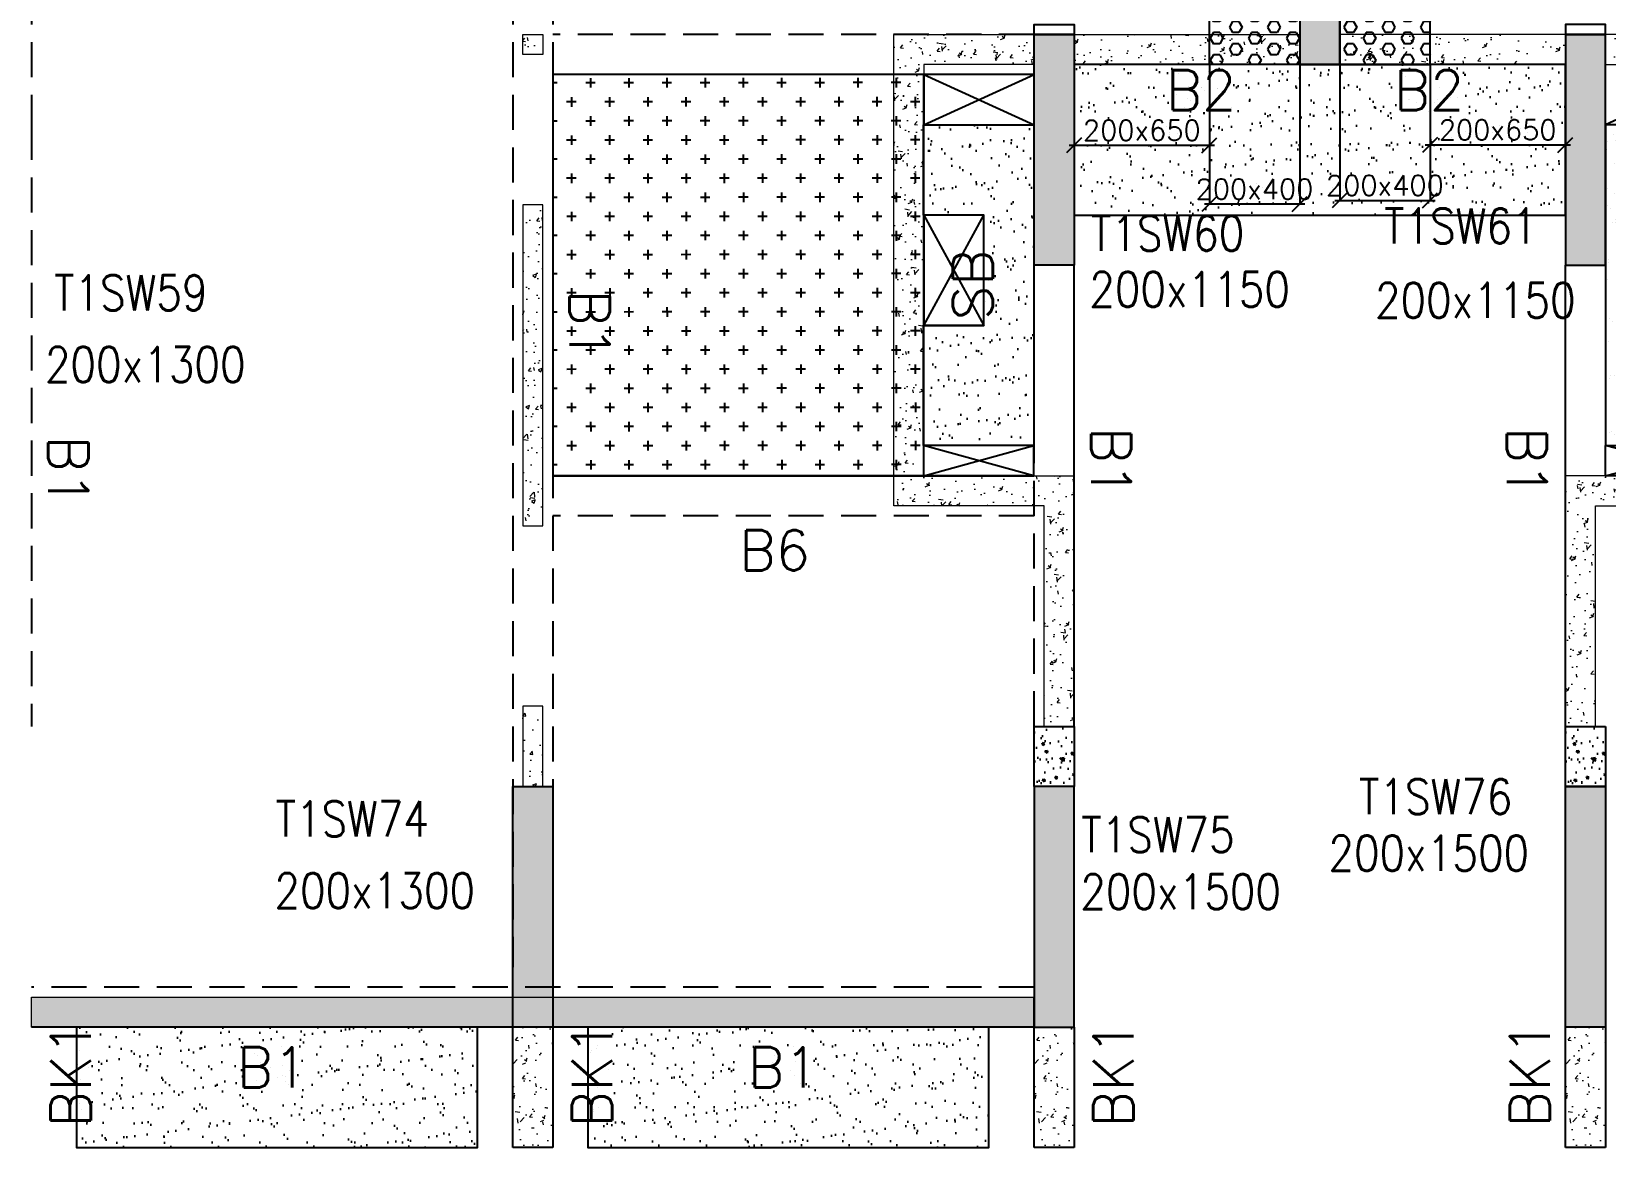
# Model space of a CAD drawing. Header units: millimetres. Extents: x 1078357 to 2594950, y -4969473 to -4636555.
# Drawn here: x 1387176 to 1395026, y -4673310 to -4667744 of the extents above; entities that cross this region are included whole.
import ezdxf

# ---------------------------------------------------------------- set-up
doc = ezdxf.new("R2010")
doc.units = ezdxf.units.MM
doc.header["$PDMODE"] = 35
for name, pattern in [('CENTER', [2, 1.25, -0.25, 0.25, -0.25]), ('CONTINOUS', [0]), ('HIDDEN', [0.375, 0.25, -0.125]), ('New Retail block$0$CONTINOUS', [0])]:
    doc.linetypes.add(name, pattern=pattern)
doc.layers.get('0').update_dxf_attribs({"lineweight": 0})
doc.layers.get('Defpoints').update_dxf_attribs({"lineweight": 0})
for name, color, linetype, lineweight in [('A-_ANOTDIMA_D-', 6, 'Continuous', 13), ('COL. NO.', 30, 'Continuous', 25), ('COL. SIZE', 7, 'Continuous', 25), ('DIM', 9, 'Continuous', 25), ('HATCH', 8, 'Continuous', 30), ('RCC UPSTAND', 43, 'Continuous', 30), ('S-NON STR RCC WALL', 8, 'Continuous', 0)]:
    doc.layers.add(name, color=color, linetype=linetype, lineweight=lineweight)
for name, color, linetype in [('B-200x325', 201, 'HIDDEN'), ('B-200x650', 241, 'HIDDEN'), ('B-300xSLAB THK.', 151, 'Continuous'), ('BK1-200x650', 241, 'HIDDEN'), ('DC BEAM NO.', 7, 'Continuous'), ('DROP SLAB', 8, 'Continuous'), ('NON STR. RCC WALL', 6, 'Continuous'), ('S-COLUMN_SHEAR WALL', 1, 'Continuous'), ('S-PROJECTION', 54, 'New Retail block$0$CONTINOUS'), ('SLAB FOLD', 8, 'Continuous')]:
    doc.layers.add(name, color=color, linetype=linetype)
doc.styles.add('Roman', font='romans')
doc.styles.add('ROMANS', font='romans.shx', dxfattribs={"width": 0.85})
doc.dimstyles.new('HARESH', dxfattribs={"dimtxt": 150, "dimasz": 75, "dimexe": 0, "dimexo": 0, "dimgap": 25, "dimtad": 1, "dimdec": 0, "dimdsep": 46, "dimtxsty": 'Roman', "dimblk": 'OBLIQUE', "dimcen": 225, "dimdle": 25, "dimclrd": 2, "dimclre": 2, "dimclrt": 7, "dimadec": 8, "dimazin": 1, "dimtfac": 1, "dimtdec": 0, "dimtmove": 0, "dimatfit": 0, "dimfxl": 1, "dimlwd": -1, "dimlwe": -1, "dimarcsym": 0})
pattern_1 = [(50, (-4983719.23, 23434810.46), (182.184669, -15.9390855), [19.05, -209.55]), (355, (-4983719.23, 23434810.46), (-35.2434214, 191.0568452), [15.24, -167.6405842]), (100.4514447, (-4983704.05, 23434809.13), (146.9412471, 175.1177519), [16.1900088, -178.0902446]), (46.1842, (-4983719.23, 23434861.26), (271.0790409, -42.042328), [28.575, -314.325]), (96.6355576, (-4983696.64, 23434857.75), (237.404134, 247.4261246), [24.2850231, -267.1356082]), (351.1841512, (-4983719.23, 23434861.26), (237.404134, 247.4261246), [22.859967, -251.459732]), (21, (-4983693.83, 23434848.56), (151.6143913, -102.2651982), [19.05, -209.55]), (326, (-4983693.83, 23434848.56), (61.8020283, 184.1879661), [15.24, -167.64]), (71.451445, (-4983681.2, 23434840.03), (213.4164193, 81.9227689), [16.1900088, -178.0899376]), (37.5, (-4983719.23, 23434810.456), (3.08860325, 84.55503887), [0, -165.608, 0, -170.18, 0, -168.275]), (7.5, (-4983719.23, 23434810.46), (66.8196625, 100.18057482), [0, -97.028, 0, -161.798, 0, -64.135]), (327.5, (-4983775.87, 23434810.456), (135.59059517, -5.728744), [0, -63.5, 0, -198.12, 0, -262.89]), (317.5, (-4983801.27, 23434810.46), (148.1291814, 25.42649103), [0, -82.55, 0, -131.572, 0, -186.69])]
pattern_2 = [(180, (261151.654, 209214.5), (-7e-15, -54.99261315), [31.75, -63.5]), (300, (261151.654, 209214.5), (47.625, 27.4963066), [31.75, -63.5]), (240, (261119.904, 209214.5), (47.625, -27.4963066), [31.75, -63.5])]

# ---------------------------------------------------------------- blocks, each defined once
blk = doc.blocks.new('_Oblique')
at = {"color": 0, "linetype": 'ByBlock', "lineweight": -2}
blk.add_line((-0.5, -0.5), (0.5, 0.5), dxfattribs=at)
blk = doc.blocks.new('*D1300')
at = {"layer": 'Defpoints', "color": 0, "ltscale": 700, "transparency": 16777216}
for p in [(1393050.9, -4667910.2, 0), (1393501, -4667910.2, 0), (1393050.9, -4668605.2)]:
    blk.add_point(p, dxfattribs=at)
at = {"layer": 'DIM', "color": 2, "ltscale": 700, "transparency": 16777216}
for p, q in [((1393050.9, -4667910.2), (1393050.9, -4668605.2)), ((1393501, -4667910.2), (1393501, -4668605.2)), ((1393526, -4668605.2), (1393025.9, -4668605.2))]:
    blk.add_line(p, q, dxfattribs=at)
at = {"layer": 'DIM', "color": 2, "ltscale": 700, "transparency": 16777216, "xscale": 75, "yscale": 75, "zscale": 75, "rotation": 180}
blk.add_blockref('_Oblique', (1393050.9, -4668605.2), dxfattribs=at)
at = {"layer": 'DIM', "color": 2, "ltscale": 700, "transparency": 16777216, "xscale": 75, "yscale": 75, "zscale": 75}
blk.add_blockref('_Oblique', (1393501, -4668605.2), dxfattribs=at)
at = {"layer": 'DIM', "color": 7, "ltscale": 700, "transparency": 16777216, "insert": (1393275.9, -4668530.2), "char_height": 150, "attachment_point": 5, "style": 'Roman'}
blk.add_mtext('{\\H0.666667x;200x400}', dxfattribs=at)
blk = doc.blocks.new('*D1301')
at = {"layer": 'Defpoints', "color": 0, "ltscale": 700, "transparency": 16777216}
for p in [(1392376.2, -4667910.2, 0), (1393050.9, -4667910.2, 0), (1392376.2, -4668312.3)]:
    blk.add_point(p, dxfattribs=at)
at = {"layer": 'DIM', "color": 2, "ltscale": 700, "transparency": 16777216}
for p, q in [((1392376.2, -4667910.2), (1392376.2, -4668312.3)), ((1393050.9, -4667910.2), (1393050.9, -4668312.3)), ((1393075.9, -4668312.3), (1392351.2, -4668312.3))]:
    blk.add_line(p, q, dxfattribs=at)
at = {"layer": 'DIM', "color": 2, "ltscale": 700, "transparency": 16777216, "xscale": 75, "yscale": 75, "zscale": 75, "rotation": 180}
blk.add_blockref('_Oblique', (1392376.2, -4668312.3), dxfattribs=at)
at = {"layer": 'DIM', "color": 2, "ltscale": 700, "transparency": 16777216, "xscale": 75, "yscale": 75, "zscale": 75}
blk.add_blockref('_Oblique', (1393050.9, -4668312.3), dxfattribs=at)
at = {"layer": 'DIM', "color": 7, "ltscale": 700, "transparency": 16777216, "insert": (1392713.6, -4668237.3), "char_height": 150, "attachment_point": 5, "style": 'Roman'}
blk.add_mtext('{\\H0.666667x;200x650}', dxfattribs=at)
blk = doc.blocks.new('*D1302')
at = {"layer": 'Defpoints', "color": 0, "ltscale": 700, "transparency": 16777216}
for p in [(1393701, -4667910.2, 0), (1394151.2, -4667910.2, 0), (1394151.2, -4668587)]:
    blk.add_point(p, dxfattribs=at)
at = {"layer": 'DIM', "color": 2, "ltscale": 700, "transparency": 16777216}
for p, q in [((1393701, -4667910.2), (1393701, -4668587)), ((1394151.2, -4667910.2), (1394151.2, -4668587)), ((1393676, -4668587), (1394176.2, -4668587))]:
    blk.add_line(p, q, dxfattribs=at)
at = {"layer": 'DIM', "color": 2, "ltscale": 700, "transparency": 16777216, "xscale": 75, "yscale": 75, "zscale": 75, "rotation": 180}
blk.add_blockref('_Oblique', (1393701, -4668587), dxfattribs=at)
at = {"layer": 'DIM', "color": 2, "ltscale": 700, "transparency": 16777216, "xscale": 75, "yscale": 75, "zscale": 75}
blk.add_blockref('_Oblique', (1394151.2, -4668587), dxfattribs=at)
at = {"layer": 'DIM', "color": 7, "ltscale": 700, "transparency": 16777216, "insert": (1393926.1, -4668512), "char_height": 150, "attachment_point": 5, "style": 'Roman'}
blk.add_mtext('{\\H0.666667x;200x400}', dxfattribs=at)
blk = doc.blocks.new('*D1303')
at = {"layer": 'Defpoints', "color": 0, "ltscale": 700, "transparency": 16777216}
for p in [(1394151.2, -4667910.2, 0), (1394826, -4667910.2, 0), (1394826, -4668310.3)]:
    blk.add_point(p, dxfattribs=at)
at = {"layer": 'DIM', "color": 2, "ltscale": 700, "transparency": 16777216}
for p, q in [((1394151.2, -4667910.2), (1394151.2, -4668310.3)), ((1394826, -4667910.2), (1394826, -4668310.3)), ((1394126.2, -4668310.3), (1394851, -4668310.3))]:
    blk.add_line(p, q, dxfattribs=at)
at = {"layer": 'DIM', "color": 2, "ltscale": 700, "transparency": 16777216, "xscale": 75, "yscale": 75, "zscale": 75, "rotation": 180}
blk.add_blockref('_Oblique', (1394151.2, -4668310.3), dxfattribs=at)
at = {"layer": 'DIM', "color": 2, "ltscale": 700, "transparency": 16777216, "xscale": 75, "yscale": 75, "zscale": 75}
blk.add_blockref('_Oblique', (1394826, -4668310.3), dxfattribs=at)
at = {"layer": 'DIM', "color": 7, "ltscale": 700, "transparency": 16777216, "insert": (1394488.6, -4668235.3), "char_height": 150, "attachment_point": 5, "style": 'Roman'}
blk.add_mtext('{\\H0.666667x;200x650}', dxfattribs=at)
blk = doc.blocks.new('G$CD63B60BD')
at = {"layer": 'COL. NO.', "linetype": 'Continuous', "style": 'ROMANS', "width": 0.85}
for s, p in [('T1SW61', (38245.8, 3908.3, -320.4)), ('T1SW60', (36783.6, 3870.6, -320.4)), ('T1SW59', (31613, 3574.7, -320.4)), ('T1SW76', (38120.4, 1062.3, -320.4)), ('T1SW74', (32717.2, 951.6, -320.4)), ('T1SW75', (36735.3, 872.8, -320.4))]:
    blk.add_text(s, height=175, dxfattribs=at).set_placement(p)
at = {"layer": 'COL. SIZE', "linetype": 'Continuous', "style": 'ROMANS', "width": 0.85}
for s, p in [('200x1150', (36775.6, 3591.4, -320.4)), ('200x1150', (38200.2, 3537.4, -320.4)), ('200x1300', (31567.2, 3216.9, -320.4)), ('200x1500', (37968.1, 780.4, -320.4)), ('200x1300', (32711.8, 593.8, -320.4)), ('200x1500', (36730.7, 588, -320.4))]:
    blk.add_text(s, height=175, dxfattribs=at).set_placement(p)

msp = doc.modelspace()

# ---------------------------------------------------------------- hatches: boundary and pattern name
at = {"layer": 'DROP SLAB'}
h = msp.add_hatch(dxfattribs=at)
h.set_pattern_fill('CROSS', color=8, scale=15, angle=0.03079)
h.set_pattern_definition([(180.03079016, (-8492088.82, 37485011.84), (-95.19879988, -95.30117261), [47.625, -142.875]), (270.03079016, (-8492112.64, 37485035.64), (95.30117261, -95.19879988), [47.625, -142.875])])
h.paths.add_polyline_path([(1391626.1, -4667959.7), (1389776.2, -4667959.7), (1389776.2, -4669959.5), (1391626.1, -4669959.5)])
at = {"layer": 'HATCH'}
h = msp.add_hatch(dxfattribs=at)
h.set_pattern_fill('AR-SAND', color=8, scale=3, angle=179.97015)
h.set_pattern_definition([(37.47015413, (-3692056.5, 18698798.9), (-4.72361136, 146.8264517), [0, -115.824, 0, -129.54, 0, -123.825]), (7.4701541, (-3692056.5, 18698798.9), (134.9689868, 214.9772528), [0, -62.484, 0, -104.394, 0, -40.005]), (327.4701541, (-3692150.23, 18698798.95), (237.2979035, 0.3075449), [0, -38.1, 0, -137.16, 0, -179.07]), (317.4701541, (-3692150.23, 18698798.95), (229.1017424, 66.759465), [0, -19.05, 0, -89.916, 0, -102.87])])
h.paths.add_polyline_path([(1394826.4, -4667909.7), (1392376.5, -4667909.7), (1392376.5, -4668509.7), (1394826.5, -4668509.7)])
h = msp.add_hatch(dxfattribs=at)
h.set_pattern_fill('AR-SAND', color=8, scale=3, angle=179.97015)
h.set_pattern_definition([(37.47015413, (-3692056.45, 18698798.9), (-4.72361136, 146.8264517), [0, -115.824, 0, -129.54, 0, -123.825]), (7.4701541, (-3692056.45, 18698798.9), (134.9689868, 214.9772528), [0, -62.484, 0, -104.394, 0, -40.005]), (327.4701541, (-3692150.18, 18698798.95), (237.2979035, 0.3075449), [0, -38.1, 0, -137.16, 0, -179.07]), (317.4701541, (-3692150.18, 18698798.95), (229.1017424, 66.759465), [0, -19.05, 0, -89.916, 0, -102.87])])
h.paths.add_polyline_path([(1394826.5, -4667909.7), (1392376.5, -4667909.7), (1392376.5, -4668659.6), (1394826.5, -4668659.6)])
h = msp.add_hatch(dxfattribs=at)
h.set_pattern_fill('AR-SAND', color=8, scale=3, angle=359.97015)
h.set_pattern_definition([(37.47015413, (-4813217.64, 23606765.84), (-4.72361136, 146.8264517), [0, -115.824, 0, -129.54, 0, -123.825]), (7.4701541, (-4813217.64, 23606765.84), (134.9689868, 214.9772528), [0, -62.484, 0, -104.394, 0, -40.005]), (327.47015413, (-4813311.37, 23606765.89), (237.29790347, 0.3075449), [0, -38.1, 0, -137.16, 0, -179.07]), (317.4701541, (-4813311.37, 23606765.89), (229.1017424, 66.759465), [0, -19.05, 0, -89.916, 0, -102.87])])
h.paths.add_polyline_path([(1392175.5, -4669809.8), (1391625.5, -4669809.8), (1391625.5, -4669209.7), (1391925.4, -4669209.7), (1391925.4, -4668659.8), (1391625.5, -4668659.8), (1391625.5, -4668209.8), (1392175.4, -4668209.8)])
h = msp.add_hatch(dxfattribs=at)
h.set_pattern_fill('AR-SAND', color=8, scale=3, angle=180.02985)
h.set_pattern_definition([(37.47015413, (-4813216.87, 23606765.77), (-4.72361136, 146.8264517), [0, -115.824, 0, -129.54, 0, -123.825]), (7.4701541, (-4813216.87, 23606765.77), (134.9689868, 214.9772528), [0, -62.484, 0, -104.394, 0, -40.005]), (327.47015413, (-4813310.6, 23606765.82), (237.29790347, 0.3075449), [0, -38.1, 0, -137.16, 0, -179.07]), (317.4701541, (-4813310.6, 23606765.82), (229.1017424, 66.759465), [0, -19.05, 0, -89.916, 0, -102.87])])
h.paths.add_polyline_path([(1395026.2, -4669809.7), (1395576.2, -4669809.7), (1395576.2, -4669209.6), (1395276.2, -4669209.6), (1395276.2, -4668659.7), (1395576.2, -4668659.7), (1395576.2, -4668209.7), (1395026.2, -4668209.7)])
h = msp.add_hatch(dxfattribs=at)
h.set_pattern_fill('AR-SAND', color=8, scale=3, angle=179.97015)
h.set_pattern_definition([(37.47015413, (-3690731.5, 18698798.92), (-4.72361136, 146.8264517), [0, -115.824, 0, -129.54, 0, -123.825]), (7.4701541, (-3690731.5, 18698798.92), (134.9689868, 214.9772528), [0, -62.484, 0, -104.394, 0, -40.005]), (327.4701541, (-3690825.23, 18698798.96), (237.2979035, 0.3075449), [0, -38.1, 0, -137.16, 0, -179.07]), (317.4701541, (-3690825.23, 18698798.96), (229.1017424, 66.759465), [0, -19.05, 0, -89.916, 0, -102.87])])
h.paths.add_polyline_path([(1389401.5, -4672709.7), (1387401.5, -4672709.7), (1387401.5, -4673309.7), (1389401.5, -4673309.7)])
h = msp.add_hatch(dxfattribs=at)
h.set_pattern_fill('AR-SAND', color=8, scale=3, angle=179.97015)
h.set_pattern_definition([(37.47015413, (-3693281.5, 18698798.92), (-4.72361136, 146.8264517), [0, -115.824, 0, -129.54, 0, -123.825]), (7.4701541, (-3693281.5, 18698798.92), (134.9689868, 214.9772528), [0, -62.484, 0, -104.394, 0, -40.005]), (327.4701541, (-3693375.23, 18698798.96), (237.2979035, 0.3075449), [0, -38.1, 0, -137.16, 0, -179.07]), (317.4701541, (-3693375.23, 18698798.96), (229.1017424, 66.759465), [0, -19.05, 0, -89.916, 0, -102.87])])
h.paths.add_polyline_path([(1391951.5, -4672709.7), (1389951.5, -4672709.7), (1389951.5, -4673309.7), (1391951.5, -4673309.7)])
at = {"layer": 'RCC UPSTAND'}
h = msp.add_hatch(dxfattribs=at)
h.set_pattern_fill('AR-CONC', color=8, scale=20, angle=90)
h.set_pattern_definition([(140, (-1815823.86, -7209954.18), (12.550427, 143.4520365), [15, -165]), (85, (-1815823.86, -7209954.18), (-150.438427, -27.7502667), [12, -132]), (190.4514445, (-1815822.82, -7209942.22), (-137.887998, 115.7017693), [12.7480384, -140.2284224]), (136.1842, (-1815863.86, -7209954.18), (33.103856, 213.448266), [22.5, -247.5]), (186.6356355, (-1815861.1, -7209936.4), (-194.82372, 186.932389), [19.122068, -210.342752]), (81.184164, (-1815863.86, -7209954.18), (-194.82372, 186.932389), [18, -198]), (111, (-1815853.86, -7209934.18), (80.523778, 119.3814104), [15, -165]), (56, (-1815853.86, -7209934.18), (-145.030009, 48.6630664), [12, -132]), (161.4514447, (-1815847.15, -7209924.23), (-64.5062306, 168.0444753), [12.748038, -140.2284224]), (127.5, (-1815823.863, -7209954.18), (-66.57877077, 2.43197106), [0, -130.4, 0, -134, 0, -132.5]), (97.5, (-1815823.86, -7209954.18), (-78.8823424, 52.6139075), [0, -76.4, 0, -127.4, 0, -50.5]), (57.5, (-1815823.863, -7209998.78), (4.51097435, 106.7644872), [0, -50, 0, -156, 0, -207]), (47.5, (-1815823.86, -7210018.78), (-20.0209965, 116.6372339), [0, -65, 0, -103.6, 0, -147])])
h.paths.add_polyline_path([(1392376.2, -4671209.7), (1392376.2, -4671509.7), (1392176.2, -4671509.7), (1392176.2, -4671209.7)])
h = msp.add_hatch(dxfattribs=at)
h.set_pattern_fill('AR-CONC', color=8, scale=20, angle=90)
h.set_pattern_definition([(140, (-1813173.86, -7209954.18), (12.550427, 143.4520365), [15, -165]), (85, (-1813173.86, -7209954.18), (-150.438427, -27.7502667), [12, -132]), (190.4514445, (-1813172.82, -7209942.22), (-137.887998, 115.7017693), [12.7480384, -140.2284224]), (136.1842, (-1813213.86, -7209954.18), (33.103856, 213.448266), [22.5, -247.5]), (186.6356355, (-1813211.1, -7209936.4), (-194.82372, 186.932389), [19.122068, -210.342752]), (81.184164, (-1813213.86, -7209954.18), (-194.82372, 186.932389), [18, -198]), (111, (-1813203.86, -7209934.18), (80.523778, 119.3814104), [15, -165]), (56, (-1813203.86, -7209934.18), (-145.030009, 48.6630664), [12, -132]), (161.4514447, (-1813197.15, -7209924.23), (-64.5062306, 168.0444753), [12.748038, -140.2284224]), (127.5, (-1813173.863, -7209954.18), (-66.57877077, 2.43197106), [0, -130.4, 0, -134, 0, -132.5]), (97.5, (-1813173.86, -7209954.18), (-78.8823424, 52.6139075), [0, -76.4, 0, -127.4, 0, -50.5]), (57.5, (-1813173.863, -7209998.78), (4.51097435, 106.7644872), [0, -50, 0, -156, 0, -207]), (47.5, (-1813173.86, -7210018.78), (-20.0209965, 116.6372339), [0, -65, 0, -103.6, 0, -147])])
h.paths.add_polyline_path([(1395026.2, -4671209.7), (1395026.2, -4671509.7), (1394826.2, -4671509.7), (1394826.2, -4671209.7)])
at = {"layer": 'S-COLUMN_SHEAR WALL', "lineweight": 25}
h = msp.add_hatch(color=1, dxfattribs=at)
h.dxf.hatch_style = 1
h.paths.add_polyline_path([(1393501.3, -4667909.7), (1393701.3, -4667909.7), (1393701.3, -4665759.7), (1393501.3, -4665759.7)])
at = {"layer": 'S-COLUMN_SHEAR WALL', "lineweight": 25, "extrusion": (-1.00316e-06, -1.91639e-11, 1)}
h = msp.add_hatch(color=1, dxfattribs=at)
h.dxf.hatch_style = 1
h.paths.add_polyline_path([(1392176.3, -4667759.7), (1392376.3, -4667759.7), (1392376.3, -4668909.7), (1392176.3, -4668909.7)])
at = {"layer": 'S-COLUMN_SHEAR WALL', "lineweight": 25}
h = msp.add_hatch(color=1, dxfattribs=at)
h.dxf.hatch_style = 1
h.paths.add_polyline_path([(1395026.3, -4667759.7), (1394826.3, -4667759.7), (1394826.3, -4668909.7), (1395026.3, -4668909.7)])
h = msp.add_hatch(color=1, dxfattribs=at)
h.dxf.hatch_style = 1
h.paths.add_polyline_path([(1389776.2, -4671509.7), (1389776.2, -4672709.7), (1389576.2, -4672709.7), (1389576.2, -4671509.7)])
at = {"layer": 'S-COLUMN_SHEAR WALL', "lineweight": 25, "extrusion": (-1.00316e-06, -1.91639e-11, 1)}
h = msp.add_hatch(color=1, dxfattribs=at)
h.dxf.hatch_style = 1
h.paths.add_polyline_path([(1392176.2, -4672709.7), (1392376.2, -4672709.7), (1392376.2, -4671509.7), (1392176.2, -4671509.7)])
at = {"layer": 'S-COLUMN_SHEAR WALL', "lineweight": 25}
h = msp.add_hatch(color=1, dxfattribs=at)
h.dxf.hatch_style = 1
h.paths.add_polyline_path([(1395026.2, -4671509.7), (1395026.2, -4672709.7), (1394826.2, -4672709.7), (1394826.2, -4671509.7)])
at = {"layer": 'S-NON STR RCC WALL'}
h = msp.add_hatch(dxfattribs=at)
h.set_pattern_fill('AR-CONC', color=256, angle=180)
h.set_pattern_definition([(50, (2486901, -9254853.38), (182.184669, -15.9390855), [19.05, -209.55]), (355, (2486901, -9254853.38), (-35.2434214, 191.056845), [15.24, -167.640584]), (100.4514447, (2486916.19, -9254854.7), (146.941247, 175.117752), [16.190009, -178.0902446]), (46.1842, (2486901, -9254802.58), (271.079041, -42.042328), [28.575, -314.325]), (96.6355576, (2486923.6, -9254806.08), (237.404134, 247.426125), [24.285023, -267.135608]), (351.184151, (2486901, -9254802.58), (237.404134, 247.426125), [22.859967, -251.459732]), (21, (2486926.4, -9254815.28), (151.6143913, -102.265198), [19.05, -209.55]), (326, (2486926.4, -9254815.28), (61.802028, 184.187966), [15.24, -167.64]), (71.451445, (2486939.04, -9254823.8), (213.416419, 81.922769), [16.190009, -178.0899376]), (37.5, (2486901.01, -9254853.376), (3.08860325, 84.5550389), [0, -165.608, 0, -170.18, 0, -168.275]), (7.5, (2486901.01, -9254853.38), (66.8196625, 100.1805748), [0, -97.028, 0, -161.798, 0, -64.135]), (327.5, (2486844.365, -9254853.376), (135.5905952, -5.728744), [0, -63.5, 0, -198.12, 0, -262.89]), (317.5, (2486818.97, -9254853.38), (148.1291814, 25.426491), [0, -82.55, 0, -131.572, 0, -186.69])])
h.paths.add_polyline_path([(1389626.5, -4667759.5), (1389726.5, -4667759.5), (1389726.5, -4667859.5), (1389626.5, -4667859.5)])
h = msp.add_hatch(dxfattribs=at)
h.set_pattern_fill('AR-CONC', color=256)
h.set_pattern_definition(pattern_1)
h.paths.add_polyline_path([(1391476.5, -4670109.7), (1391476.5, -4667759.7), (1392176.5, -4667759.7), (1392176.5, -4667909.7), (1391626.5, -4667909.7), (1391626.5, -4669959.7), (1392376.5, -4669959.7), (1392376.5, -4671209.7), (1392226.5, -4671209.7), (1392226.5, -4670109.7)])
h = msp.add_hatch(dxfattribs=at)
h.set_pattern_fill('AR-CONC', color=256)
h.set_pattern_definition(pattern_1)
h.paths.add_polyline_path([(1393501.5, -4667909.7), (1392376.5, -4667909.7), (1392376.5, -4667759.7), (1393501.5, -4667759.7)])
h = msp.add_hatch(dxfattribs=at)
h.set_pattern_fill('AR-CONC', color=256, angle=180)
h.set_pattern_definition(pattern_1)
h.paths.add_polyline_path([(1393701.5, -4667909.7), (1394826.5, -4667909.7), (1394826.5, -4667759.7), (1393701.5, -4667759.7)])
h = msp.add_hatch(dxfattribs=at)
h.set_pattern_fill('AR-CONC', color=256, angle=180)
h.set_pattern_definition(pattern_1)
h.paths.add_polyline_path([(1395726.5, -4670109.7), (1395726.5, -4667759.7), (1395026.5, -4667759.7), (1395026.5, -4667909.7), (1395576.5, -4667909.7), (1395576.5, -4669959.7), (1394826.5, -4669959.7), (1394826.5, -4671209.7), (1394976.5, -4671209.7), (1394976.5, -4670109.7)])
h = msp.add_hatch(dxfattribs=at)
h.set_pattern_fill('AR-CONC', color=256, angle=180)
h.set_pattern_definition([(50, (2486914.22, -9253488.71), (182.184669, -15.9390855), [19.05, -209.55]), (355, (2486914.22, -9253488.71), (-35.2434214, 191.056845), [15.24, -167.640584]), (100.4514447, (2486929.4, -9253490.04), (146.941247, 175.117752), [16.190009, -178.0902446]), (46.1842, (2486914.22, -9253437.9), (271.079041, -42.042328), [28.575, -314.325]), (96.6355576, (2486936.8, -9253441.41), (237.404134, 247.426125), [24.285023, -267.135608]), (351.184151, (2486914.22, -9253437.9), (237.404134, 247.426125), [22.859967, -251.459732]), (21, (2486939.62, -9253450.61), (151.6143913, -102.265198), [19.05, -209.55]), (326, (2486939.62, -9253450.61), (61.802028, 184.187966), [15.24, -167.64]), (71.451445, (2486952.26, -9253459.13), (213.416419, 81.922769), [16.190009, -178.0899376]), (37.5, (2486914.22, -9253488.71), (3.08860325, 84.5550389), [0, -165.608, 0, -170.18, 0, -168.275]), (7.5, (2486914.22, -9253488.71), (66.8196625, 100.1805748), [0, -97.028, 0, -161.798, 0, -64.135]), (327.5, (2486857.58, -9253488.71), (135.5905952, -5.728744), [0, -63.5, 0, -198.12, 0, -262.89]), (317.5, (2486832.18, -9253488.71), (148.1291814, 25.426491), [0, -82.55, 0, -131.572, 0, -186.69])])
h.paths.add_polyline_path([(1389626.5, -4670209.5), (1389726.5, -4670209.5), (1389726.5, -4668609.5), (1389626.5, -4668609.5)])
h = msp.add_hatch(dxfattribs=at)
h.set_pattern_fill('AR-CONC', color=256, angle=180)
h.set_pattern_definition([(50, (1389689.5, -4569469.52), (182.18467, -15.93909), [19.05, -209.55]), (355, (1389689.5, -4569469.52), (-35.24342, 191.05685), [15.24, -167.6406]), (100.45144, (1389704.69, -4569470.85), (146.94125, 175.11775), [16.19, -178.09024]), (46.1842, (1389689.5, -4569418.72), (271.07904, -42.04233), [28.575, -314.325]), (96.63556, (1389712.1, -4569422.23), (237.4041, 247.4261), [24.285, -267.1356]), (351.18415, (1389689.5, -4569418.72), (237.4041, 247.4261), [22.86, -251.4597]), (21, (1389714.9, -4569431.42), (151.6144, -102.2652), [19.05, -209.55]), (326, (1389714.9, -4569431.42), (61.80203, 184.18797), [15.24, -167.64]), (71.45144, (1389727.54, -4569439.95), (213.41642, 81.92277), [16.19, -178.08994]), (37.5, (1389689.505, -4569469.524), (3.088603, 84.55504), [0, -165.608, 0, -170.18, 0, -168.275]), (7.5, (1389689.51, -4569469.52), (66.81966, 100.180575), [0, -97.028, 0, -161.798, 0, -64.135]), (327.5, (1389632.863, -4569469.524), (135.590595, -5.728744), [0, -63.5, 0, -198.12, 0, -262.89]), (317.5, (1389607.46, -4569469.52), (148.12918, 25.42649), [0, -82.55, 0, -131.572, 0, -186.69])])
h.paths.add_polyline_path([(1389626.5, -4671510), (1389726.5, -4671510), (1389726.5, -4671109.5), (1389626.5, -4671109.5)])
h = msp.add_hatch(dxfattribs=at)
h.set_pattern_fill('AR-CONC', color=256)
h.set_pattern_definition([(50, (-6080943.95, 28118829.64), (182.184669, -15.93908554), [19.05, -209.55]), (355, (-6080943.95, 28118829.64), (-35.2434214, 191.0568452), [15.24, -167.6405842]), (100.4514447, (-6080928.76, 28118828.32), (146.9412471, 175.1177519), [16.1900088, -178.0902446]), (46.1842, (-6080943.95, 28118880.44), (271.0790409, -42.042328), [28.575, -314.325]), (96.6355576, (-6080921.36, 28118876.94), (237.404134, 247.4261246), [24.2850231, -267.1356082]), (351.1841512, (-6080943.95, 28118880.44), (237.404134, 247.4261246), [22.859967, -251.459732]), (21, (-6080918.55, 28118867.74), (151.6143913, -102.2651982), [19.05, -209.55]), (326, (-6080918.55, 28118867.74), (61.8020283, 184.1879661), [15.24, -167.64]), (71.451445, (-6080905.91, 28118859.22), (213.4164193, 81.9227689), [16.1900088, -178.0899376]), (37.5, (-6080943.946, 28118829.644), (3.08860325, 84.55503887), [0, -165.608, 0, -170.18, 0, -168.275]), (7.5, (-6080943.95, 28118829.64), (66.8196625, 100.18057482), [0, -97.028, 0, -161.798, 0, -64.135]), (327.5, (-6081000.59, 28118829.644), (135.59059517, -5.72874399), [0, -63.5, 0, -198.12, 0, -262.89]), (317.5, (-6081025.99, 28118829.64), (148.1291814, 25.42649103), [0, -82.55, 0, -131.572, 0, -186.69])])
h.paths.add_polyline_path([(1392173.5, -4672709.7), (1387176.5, -4672709.7), (1387176.5, -4672559.7), (1392173.5, -4672559.7)])
h = msp.add_hatch(dxfattribs=at)
h.set_pattern_fill('AR-CONC', color=256, angle=180)
h.set_pattern_definition([(50, (-8240596.07, 37566397.63), (182.184669, -15.93908554), [19.05, -209.55]), (355, (-8240596.07, 37566397.63), (-35.2434214, 191.0568452), [15.24, -167.6405842]), (100.4514447, (-8240580.89, 37566396.3), (146.9412471, 175.1177519), [16.1900088, -178.0902446]), (46.1842, (-8240596.07, 37566448.43), (271.0790409, -42.0423279), [28.575, -314.325]), (96.6355576, (-8240573.48, 37566444.93), (237.404134, 247.4261246), [24.2850231, -267.1356082]), (351.1841512, (-8240596.07, 37566448.43), (237.404134, 247.4261246), [22.859967, -251.459732]), (21, (-8240570.67, 37566435.73), (151.61439127, -102.2651982), [19.05, -209.55]), (326, (-8240570.67, 37566435.73), (61.80202835, 184.1879661), [15.24, -167.64]), (71.451445, (-8240558.04, 37566427.21), (213.4164193, 81.9227689), [16.1900088, -178.0899376]), (37.5, (-8240596.07, 37566397.63), (3.08860325, 84.55503887), [0, -165.608, 0, -170.18, 0, -168.275]), (7.5, (-8240596.07, 37566397.63), (66.81966251, 100.18057482), [0, -97.028, 0, -161.798, 0, -64.135]), (327.5, (-8240652.715, 37566397.63), (135.59059517, -5.72874399), [0, -63.5, 0, -198.12, 0, -262.89]), (317.5, (-8240678.11, 37566397.63), (148.1291814, 25.42649103), [0, -82.55, 0, -131.572, 0, -186.69])])
h.paths.add_polyline_path([(1389776.2, -4672709.6), (1389576.2, -4672709.6), (1389576.2, -4673309.6), (1389776.2, -4673309.6), (1389776.2, -4673309.6), (1389776.2, -4672709.8)], is_closed=False)
h = msp.add_hatch(dxfattribs=at)
h.set_pattern_fill('AR-CONC', color=256, angle=180)
h.set_pattern_definition([(50, (-8237996.05, 37566397.63), (182.184669, -15.93908554), [19.05, -209.55]), (355, (-8237996.05, 37566397.63), (-35.2434214, 191.0568452), [15.24, -167.6405842]), (100.4514447, (-8237980.87, 37566396.3), (146.9412471, 175.1177519), [16.1900088, -178.0902446]), (46.1842, (-8237996.05, 37566448.43), (271.0790409, -42.0423279), [28.575, -314.325]), (96.6355576, (-8237973.46, 37566444.93), (237.404134, 247.4261246), [24.2850231, -267.1356082]), (351.1841512, (-8237996.05, 37566448.43), (237.404134, 247.4261246), [22.859967, -251.459732]), (21, (-8237970.65, 37566435.73), (151.61439127, -102.2651982), [19.05, -209.55]), (326, (-8237970.65, 37566435.73), (61.80202835, 184.1879661), [15.24, -167.64]), (71.451445, (-8237958.02, 37566427.21), (213.4164193, 81.9227689), [16.1900088, -178.0899376]), (37.5, (-8237996.05, 37566397.63), (3.08860325, 84.55503887), [0, -165.608, 0, -170.18, 0, -168.275]), (7.5, (-8237996.05, 37566397.63), (66.81966251, 100.18057482), [0, -97.028, 0, -161.798, 0, -64.135]), (327.5, (-8238052.694, 37566397.63), (135.59059517, -5.72874399), [0, -63.5, 0, -198.12, 0, -262.89]), (317.5, (-8238078.09, 37566397.63), (148.1291814, 25.42649103), [0, -82.55, 0, -131.572, 0, -186.69])])
h.paths.add_polyline_path([(1392376.2, -4672709.6), (1392176.2, -4672709.6), (1392176.2, -4673309.6), (1392376.2, -4673309.6), (1392376.2, -4673309.6), (1392376.2, -4672709.8)], is_closed=False)
h = msp.add_hatch(dxfattribs=at)
h.set_pattern_fill('AR-CONC', color=256, angle=180)
h.set_pattern_definition([(50, (-8235346.05, 37566397.63), (182.184669, -15.93908554), [19.05, -209.55]), (355, (-8235346.05, 37566397.63), (-35.2434214, 191.0568452), [15.24, -167.6405842]), (100.4514447, (-8235330.87, 37566396.3), (146.9412471, 175.1177519), [16.1900088, -178.0902446]), (46.1842, (-8235346.05, 37566448.43), (271.0790409, -42.0423279), [28.575, -314.325]), (96.6355576, (-8235323.46, 37566444.93), (237.404134, 247.4261246), [24.2850231, -267.1356082]), (351.1841512, (-8235346.05, 37566448.43), (237.404134, 247.4261246), [22.859967, -251.459732]), (21, (-8235320.65, 37566435.73), (151.61439127, -102.2651982), [19.05, -209.55]), (326, (-8235320.65, 37566435.73), (61.80202835, 184.1879661), [15.24, -167.64]), (71.451445, (-8235308.02, 37566427.21), (213.4164193, 81.9227689), [16.1900088, -178.0899376]), (37.5, (-8235346.05, 37566397.63), (3.08860325, 84.55503887), [0, -165.608, 0, -170.18, 0, -168.275]), (7.5, (-8235346.05, 37566397.63), (66.81966251, 100.18057482), [0, -97.028, 0, -161.798, 0, -64.135]), (327.5, (-8235402.694, 37566397.63), (135.59059517, -5.72874399), [0, -63.5, 0, -198.12, 0, -262.89]), (317.5, (-8235428.09, 37566397.63), (148.1291814, 25.42649103), [0, -82.55, 0, -131.572, 0, -186.69])])
h.paths.add_polyline_path([(1395026.2, -4672709.6), (1394826.2, -4672709.6), (1394826.2, -4673309.6), (1395026.2, -4673309.6), (1395026.2, -4673309.6), (1395026.2, -4672709.8)], is_closed=False)
at = {"layer": 'SLAB FOLD', "ltscale": 1000}
h = msp.add_hatch(dxfattribs=at)
h.set_pattern_fill('HEX', color=8, scale=10, angle=180)
h.set_pattern_definition(pattern_2)
h.paths.add_polyline_path([(1393501.4, -4665970.3), (1393051.4, -4665970.3), (1393051.4, -4667909.6), (1393501.4, -4667909.6)])
h = msp.add_hatch(dxfattribs=at)
h.set_pattern_fill('HEX', color=8, scale=10, angle=180)
h.set_pattern_definition(pattern_2)
h.paths.add_polyline_path([(1393701.7, -4665970.3), (1394151.7, -4665970.3), (1394151.7, -4667909.6), (1393701.7, -4667909.6)])

# ---------------------------------------------------------------- linework, layer by layer
at = {"color": 2, "linetype": 'CENTER', "ltscale": 700, "elevation": 0}
msp.add_lwpolyline([(1393501.3, -4667909.6), (1393701.3, -4667909.6), (1393701.3, -4665959.6), (1393501.3, -4665959.6)], close=True, dxfattribs=at)
at = {"layer": 'B-200x325', "ltscale": 700}
for p, q in [((1392176.2, -4667759.7, 0), (1389776.4, -4667759.7, 0)), ((1392176.4, -4670159.5, 0), (1389776.4, -4670159.5, 0))]:
    msp.add_line(p, q, dxfattribs=at)
at = {"layer": 'B-200x325', "linetype": 'Continuous', "ltscale": 700}
for p, q in [((1392176.2, -4667959.7, 0), (1389776.4, -4667959.7, 0)), ((1392176.4, -4669959.5, 0), (1389776.4, -4669959.5, 0))]:
    msp.add_line(p, q, dxfattribs=at)
at = {"layer": 'B-200x650', "linetype": 'HIDDEN', "ltscale": 700}
for p, q in [((1387176.5, -4665959.7, 0), (1387176.5, -4668209.7, 0)), ((1389576.5, -4665959.7, 0), (1389576.5, -4672409.6, 0)), ((1389776.5, -4665959.7, 0), (1389776.5, -4672409.6, 0)), ((1387176.5, -4668209.7, 0), (1387176.5, -4671209.7, 0)), ((1392176.5, -4671209.7, 0), (1392176.5, -4668909.6, 0)), ((1392176.5, -4672509.6, 0), (1387176.5, -4672509.6, 0))]:
    msp.add_line(p, q, dxfattribs=at)
at = {"layer": 'B-200x650', "linetype": 'Continuous', "ltscale": 700}
msp.add_line((1394826.4, -4667909.7, 0), (1392376.5, -4667909.7, 0), dxfattribs=at)
at = {"layer": 'B-200x650', "linetype": 'CONTINOUS', "ltscale": 700}
for p, q in [((1392376.5, -4671209.7, 0), (1392376.5, -4668909.6, 0)), ((1394826.5, -4671209.7, 0), (1394826.5, -4668909.6, 0)), ((1392176.5, -4672709.6, 0), (1387176.5, -4672709.6, 0)), ((1389576.2, -4673309.7, 0), (1389576.2, -4672709.7, 0)), ((1389776.2, -4672709.7, 0), (1389776.2, -4673309.7, 0)), ((1392176.2, -4673309.7, 0), (1392176.2, -4672709.7, 0)), ((1392376.2, -4672709.7, 0), (1392376.2, -4673309.7, 0)), ((1394826.2, -4673309.7, 0), (1394826.2, -4672709.7, 0)), ((1395026.2, -4672709.7, 0), (1395026.2, -4673309.7, 0)), ((1389776.2, -4673309.7, 0), (1389576.2, -4673309.7, 0)), ((1392376.2, -4673309.7, 0), (1392176.2, -4673309.7, 0)), ((1395026.2, -4673309.7, 0), (1394826.2, -4673309.7, 0))]:
    msp.add_line(p, q, dxfattribs=at)
at = {"layer": 'BK1-200x650', "linetype": 'Continuous', "ltscale": 700, "elevation": 0}
for points in [[(1392376.5, -4667759.7), (1392176.5, -4667759.7), (1392176.5, -4667709.6), (1392376.5, -4667709.6)], [(1394826.5, -4667759.7), (1395026.5, -4667759.7), (1395026.5, -4667709.6), (1394826.5, -4667709.6)]]:
    msp.add_lwpolyline(points, close=True, dxfattribs=at)
at = {"layer": 'DROP SLAB', "color": 3, "linetype": 'CONTINOUS', "ltscale": 500}
for p, q in [((1391626.2, -4668209.7, 0), (1392176.1, -4667959.7, 0)), ((1391626.2, -4667959.7, 0), (1392176.2, -4668209.7, 0)), ((1395576.2, -4667959.7, 0), (1395026.2, -4668209.7, 0)), ((1391626.1, -4669209.8, 0), (1391926.1, -4668659.8, 0)), ((1391626.1, -4668659.8, 0), (1391926.1, -4669209.8, 0)), ((1392175.8, -4669959.7, 0), (1391625.8, -4669809.7, 0)), ((1391626.6, -4669959.5, 0), (1392175.8, -4669809.7, 0)), ((1395575.4, -4669959.5, 0), (1395026.2, -4669809.7, 0)), ((1395026.2, -4669959.7, 0), (1395576.2, -4669809.7, 0))]:
    msp.add_line(p, q, dxfattribs=at)
at = {"layer": 'DROP SLAB', "color": 3, "linetype": 'CONTINOUS', "ltscale": 500, "elevation": 0}
for points in [[(1391626.1, -4667959.7), (1389776.2, -4667959.7), (1389776.2, -4669959.5), (1391626.1, -4669959.5)], [(1391626.2, -4668209.7), (1392176.1, -4668209.7), (1392176.1, -4667959.7), (1391626.2, -4667959.7)], [(1391626.1, -4669209.8), (1391926.1, -4669209.8), (1391926.1, -4668659.8), (1391626.1, -4668659.8)], [(1391625.8, -4669959.5), (1392175.8, -4669959.5), (1392175.8, -4669809.7), (1391625.8, -4669809.7)], [(1395576.2, -4669959.5), (1395026.2, -4669959.5), (1395026.2, -4669809.7), (1395576.2, -4669809.7)]]:
    msp.add_lwpolyline(points, close=True, dxfattribs=at)
at = {"layer": 'NON STR. RCC WALL', "elevation": 0}
for points in [[(1392376.2, -4671209.7), (1392376.2, -4671509.7), (1392176.2, -4671509.7), (1392176.2, -4671209.7)], [(1395026.2, -4671209.7), (1395026.2, -4671509.7), (1394826.2, -4671509.7), (1394826.2, -4671209.7)]]:
    msp.add_lwpolyline(points, close=True, dxfattribs=at)
at = {"layer": 'S-COLUMN_SHEAR WALL', "color": 1, "lineweight": 25, "elevation": 0}
for points in [[(1393501.3, -4667909.7), (1393701.3, -4667909.7), (1393701.3, -4665759.7), (1393501.3, -4665759.7)], [(1395026.3, -4667759.7), (1394826.3, -4667759.7), (1394826.3, -4668909.7), (1395026.3, -4668909.7)], [(1389576.2, -4671509.7), (1389776.2, -4671509.7), (1389776.2, -4672709.7), (1389576.2, -4672709.7)], [(1395026.2, -4672709.7), (1394826.2, -4672709.7), (1394826.2, -4671509.7), (1395026.2, -4671509.7)]]:
    msp.add_lwpolyline(points, close=True, dxfattribs=at)
at = {"layer": 'S-COLUMN_SHEAR WALL', "color": 1, "lineweight": 25, "extrusion": (-1.00316e-06, -1.91639e-11, 1), "elevation": -1.4}
for points in [[(1392176.3, -4667759.7), (1392376.3, -4667759.7), (1392376.3, -4668909.7), (1392176.3, -4668909.7)], [(1392176.2, -4672709.7), (1392376.2, -4672709.7), (1392376.2, -4671509.7), (1392176.2, -4671509.7)]]:
    msp.add_lwpolyline(points, close=True, dxfattribs=at)
at = {"layer": 'S-NON STR RCC WALL', "ltscale": 700, "elevation": 0}
for points in [[(1389626.5, -4667759.5), (1389726.5, -4667759.5), (1389726.5, -4667859.5), (1389626.5, -4667859.5)], [(1389626.5, -4670209.5), (1389726.5, -4670209.5), (1389726.5, -4668609.5), (1389626.5, -4668609.5)]]:
    msp.add_lwpolyline(points, close=True, dxfattribs=at)
at = {"layer": 'S-NON STR RCC WALL', "elevation": 0}
for points in [[(1391476.5, -4670109.7), (1391476.5, -4667759.7), (1392176.5, -4667759.7), (1392176.5, -4667909.7), (1391626.5, -4667909.7), (1391626.5, -4669959.7), (1392376.5, -4669959.7), (1392376.5, -4671209.7), (1392226.5, -4671209.7), (1392226.5, -4670109.7)], [(1393501.5, -4667909.7), (1392376.5, -4667909.7), (1392376.5, -4667759.7), (1393501.5, -4667759.7)], [(1393701.5, -4667909.7), (1394826.5, -4667909.7), (1394826.5, -4667759.7), (1393701.5, -4667759.7)], [(1395726.5, -4670109.7), (1395726.5, -4667759.7), (1395026.5, -4667759.7), (1395026.5, -4667909.7), (1395576.5, -4667909.7), (1395576.5, -4669959.7), (1394826.5, -4669959.7), (1394826.5, -4671209.7), (1394976.5, -4671209.7), (1394976.5, -4670109.7)], [(1389626.5, -4671510), (1389726.5, -4671510), (1389726.5, -4671109.5), (1389626.5, -4671109.5)], [(1392173.5, -4672709.7), (1387176.5, -4672709.7), (1387176.5, -4672559.7), (1392173.5, -4672559.7)]]:
    msp.add_lwpolyline(points, close=True, dxfattribs=at)
at = {"layer": 'S-PROJECTION', "elevation": 0}
for points in [[(1394826.5, -4667909.7), (1392376.5, -4667909.7), (1392376.5, -4668659.6), (1394826.5, -4668659.6)], [(1389401.5, -4672709.7), (1387401.5, -4672709.7), (1387401.5, -4673309.7), (1389401.5, -4673309.7)], [(1391951.5, -4672709.7), (1389951.5, -4672709.7), (1389951.5, -4673309.7), (1391951.5, -4673309.7)]]:
    msp.add_lwpolyline(points, close=True, dxfattribs=at)
at = {"layer": 'SLAB FOLD', "color": 8, "ltscale": 1000, "elevation": 0}
for points in [[(1393051.2, -4665970.3), (1393501.2, -4665970.3), (1393501.2, -4667909.6), (1393051.2, -4667909.6)], [(1394151.5, -4665970.3), (1393701.4, -4665970.3), (1393701.4, -4667909.6), (1394151.5, -4667909.6)]]:
    msp.add_lwpolyline(points, close=True, dxfattribs=at)
for points in [[(1392175.5, -4669809.8), (1391625.5, -4669809.8), (1391625.5, -4669209.7), (1391925.4, -4669209.7), (1391925.4, -4668659.8), (1391625.5, -4668659.8), (1391625.5, -4668209.8), (1392175.4, -4668209.8), (1392175.5, -4669809.8)], [(1395026.2, -4669809.7), (1395576.2, -4669809.7), (1395576.2, -4669209.6), (1395276.2, -4669209.6), (1395276.2, -4668659.7), (1395576.2, -4668659.7), (1395576.2, -4668209.7), (1395026.2, -4668209.7), (1395026.2, -4669809.7)]]:
    msp.add_lwpolyline(points, dxfattribs=at)

# ---------------------------------------------------------------- block references
at = {"layer": 'A-_ANOTDIMA_D-', "color": 2, "ltscale": 700}
msp.add_blockref('G$CD63B60BD', (1355676.2, -4672709.7, 0), dxfattribs=at)

# ---------------------------------------------------------------- texts
at = {"layer": 'B-200x325', "linetype": 'Continuous', "ltscale": 700, "style": 'ROMANS'}
msp.add_text('B6', height=200, rotation=359.99945, dxfattribs=at).set_placement((1390706.9, -4670431.6, -2.7))
at = {"layer": 'B-200x650', "linetype": 'HIDDEN', "ltscale": 500, "style": 'ROMANS'}
for rotation, p in [(269.99906, (1389860.3, -4669031, -2.7)), (269.99906, (1387260.4, -4669760.1, -2.7)), (269.99906, (1392460.4, -4669715.9, -2.7)), (269.99906, (1394533.7, -4669715.9, -2.7)), (0.00094, (1388201.7, -4673010, -2.7)), (0.00094, (1390750.4, -4673010, -2.7))]:
    msp.add_text('B1', height=200, rotation=rotation, dxfattribs=at).set_placement(p)
at = {"layer": 'B-200x650', "linetype": 'CONTINOUS', "ltscale": 700, "style": 'ROMANS'}
for p in [(1387471.9, -4673209.3, 50), (1390071.9, -4673209.3, 50), (1392671.9, -4673209.3, 50), (1394749.1, -4673209.3, 50)]:
    msp.add_text('BK1', height=200, rotation=90, dxfattribs=at).set_placement(p)
at = {"layer": 'B-300xSLAB THK.', "linetype": 'Continuous', "ltscale": 700, "style": 'ROMANS'}
msp.add_text('SB', height=200, rotation=90.00094, dxfattribs=at).set_placement((1391970.9, -4669184, -2.7))
at = {"layer": 'DC BEAM NO.', "linetype": 'Continuous', "ltscale": 500, "style": 'ROMANS'}
for p in [(1392834.3, -4668137.6, -2.7), (1393971, -4668137.6, -2.7)]:
    msp.add_text('B2', height=200, dxfattribs=at).set_placement(p)

# ---------------------------------------------------------------- dimensions: what is measured, and where the dimension line sits
at = {"layer": 'DIM', "ltscale": 700}
for base, p1, p2, picture, middle in [((1392376.2, -4668312.3, 0), (1393050.9, -4667910.2, 0), (1392376.2, -4667910.2, 0), '*D1301', (1392713.6, -4668237.3, 0)), ((1394826, -4668310.3, 0), (1394151.2, -4667910.2, 0), (1394826, -4667910.2, 0), '*D1303', (1394488.6, -4668235.3, 0))]:
    dim = msp.add_linear_dim(base=base, p1=p1, p2=p2, text='{\\H0.666667x;200x650}', dimstyle='HARESH', override={"dimtxsty": 'Roman', "dimtmove": 1}, dxfattribs=at)
    dim.commit()
    dim.dimension.update_dxf_attribs({"geometry": picture, "text_midpoint": middle})
for base, p1, p2, picture, middle in [((1393050.9, -4668605.2, 0), (1393501, -4667910.2, 0), (1393050.9, -4667910.2, 0), '*D1300', (1393275.9, -4668605.2, 0)), ((1394151.2, -4668587, 0), (1393701, -4667910.2, 0), (1394151.2, -4667910.2, 0), '*D1302', (1393926.1, -4668587, 0))]:
    dim = msp.add_linear_dim(base=base, p1=p1, p2=p2, text='{\\H0.666667x;200x400}', dimstyle='HARESH', override={"dimtxsty": 'Roman'}, dxfattribs=at)
    dim.commit()
    dim.dimension.update_dxf_attribs({"geometry": picture, "text_midpoint": middle, "dimtype": 160})

doc.saveas('drawing.dxf')
